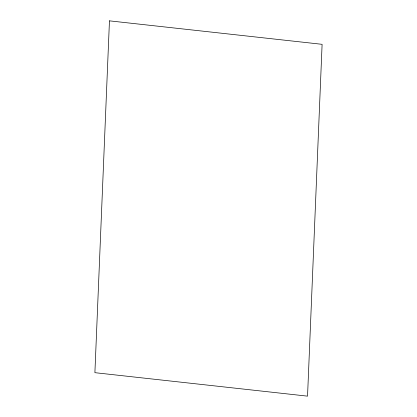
<?xml version="1.0" encoding="UTF-8"?>
<svg xmlns="http://www.w3.org/2000/svg" width="417" height="417" viewBox="0 0 417 417"><rect width="100%" height="100%" fill="white"/><g stroke="black" fill="none" stroke-linecap="round" stroke-linejoin="round"><path stroke-width="0.63" d="M109.457 20.85L94.894 372.678L307.543 396.15L322.106 44.322L109.457 20.85"/></g></svg>
